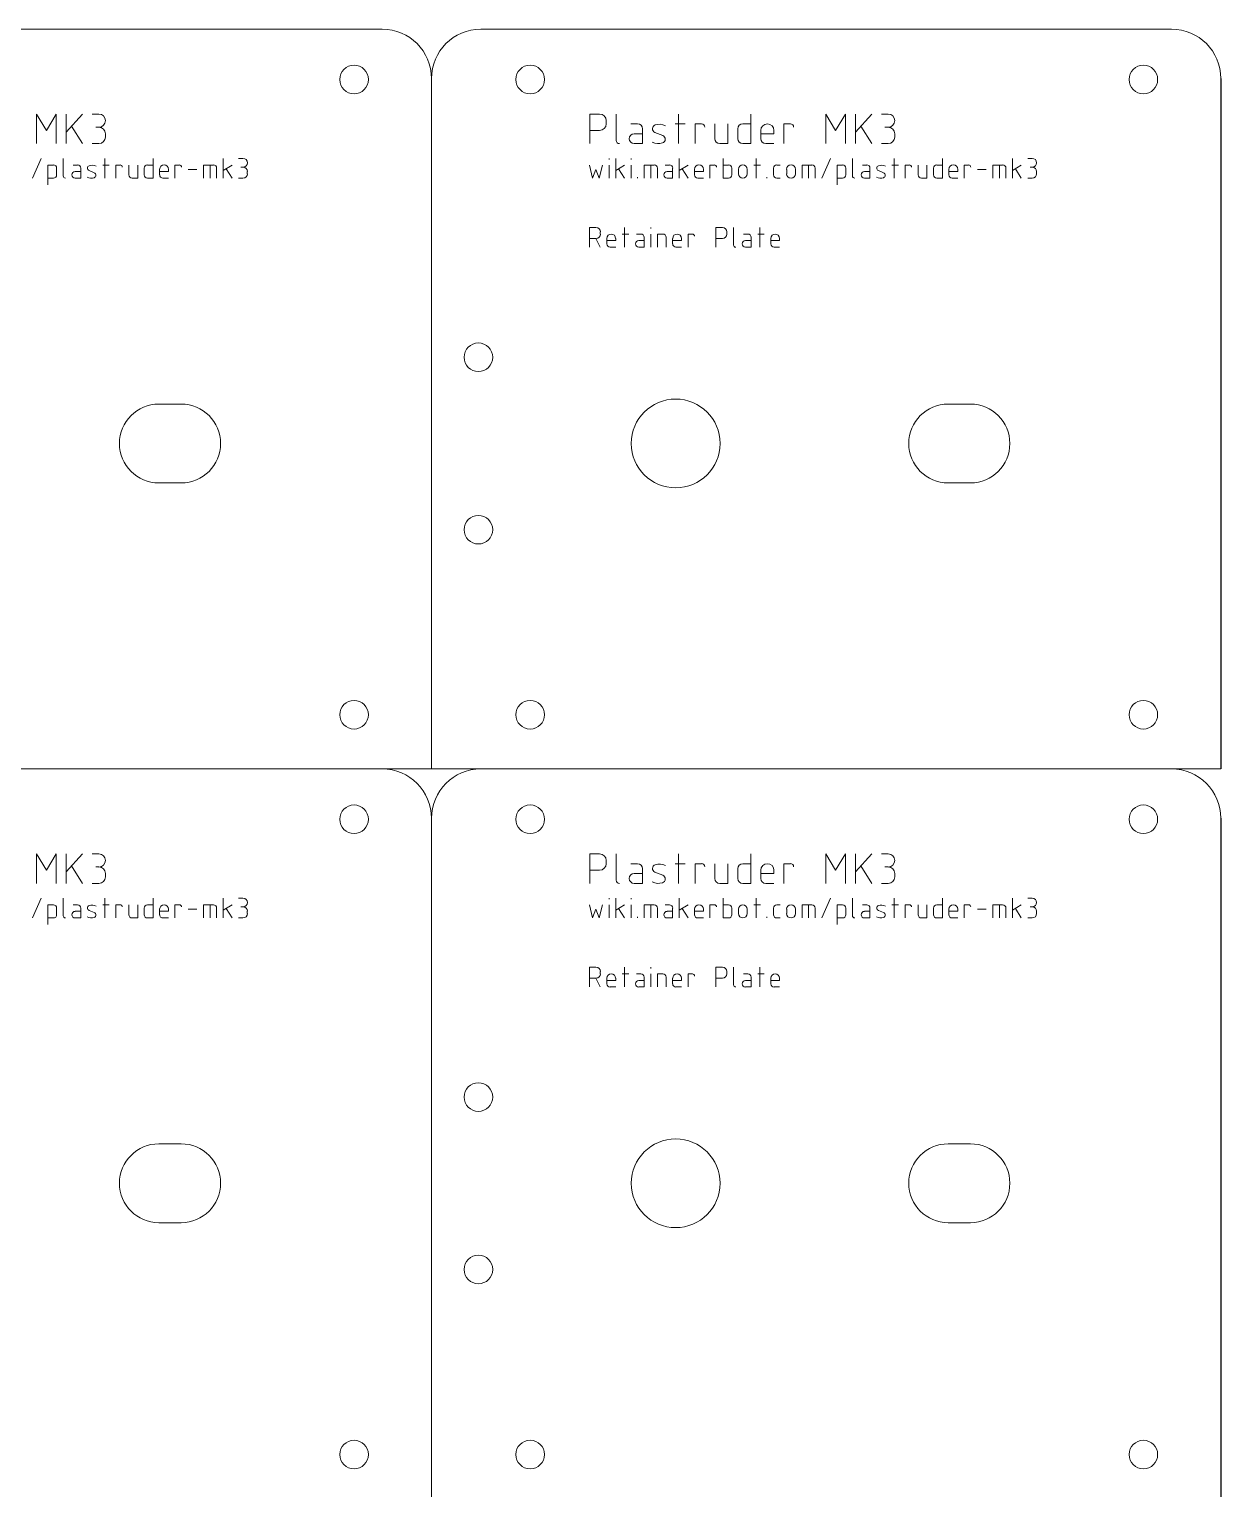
# Model space of a CAD drawing. Header units: millimetres. Extents: x 0 to 560, y 2 to 302.
# Drawn here: x 439.2 to 560, y 154.5 to 302.5 of the extents above; entities that cross this region are included whole.
import ezdxf

# ---------------------------------------------------------------- set-up
doc = ezdxf.new("R2010")
doc.units = ezdxf.units.MM
doc.layers.get('0').update_dxf_attribs({"linetype": 'CONTINUOUS', "lineweight": 25, "true_color": 0x000000})
doc.layers.add('Retainer Plate', color=7, linetype='CONTINUOUS', lineweight=0, true_color=0x000000)
doc.layers.add('Retainer Plate Text', color=4, linetype='CONTINUOUS', lineweight=0, true_color=0x00ffff)

msp = doc.modelspace()

# ---------------------------------------------------------------- linework, layer by layer
for p, q in [((560, 297.5), (560, 227.5)), ((560, 222.5), (560, 152.5))]:
    msp.add_line(p, q)
at = {"layer": 'Retainer Plate'}
for p, q in [((405, 302.5), (475, 302.5)), ((485, 302.5), (555, 302.5)), ((480, 227.5), (480, 297.5)), ((452.37, 264.5), (454.62, 264.5)), ((532.37, 264.5), (534.62, 264.5)), ((454.62, 256.5), (452.37, 256.5)), ((534.62, 256.5), (532.37, 256.5)), ((480, 227.5), (400, 227.5)), ((560, 227.5), (480, 227.5)), ((480, 152.5), (480, 222.5)), ((452.37, 189.5), (454.62, 189.5)), ((532.37, 189.5), (534.62, 189.5)), ((454.62, 181.5), (452.37, 181.5)), ((534.62, 181.5), (532.37, 181.5))]:
    msp.add_line(p, q, dxfattribs=at)
for centre, radius in [((472.15, 297.4), 1.45), ((490, 297.4), 1.45), ((552.15, 297.4), 1.45), ((484.75, 269.24), 1.45), ((504.75, 260.5), 4.5), ((484.75, 251.76), 1.45), ((472.15, 233), 1.45), ((490, 233), 1.45), ((552.15, 233), 1.45), ((472.15, 222.4), 1.45), ((490, 222.4), 1.45), ((552.15, 222.4), 1.45), ((484.75, 194.24), 1.45), ((504.75, 185.5), 4.5), ((484.75, 176.76), 1.45), ((472.15, 158), 1.45), ((490, 158), 1.45), ((552.15, 158), 1.45)]:
    msp.add_circle(centre, radius, dxfattribs=at)
for centre, radius, start, end in [((475, 297.5), 5, 0, 90), ((485, 297.5), 5, 90, 180), ((555, 297.5), 5, 0, 90), ((452.37, 260.5), 4, 90, 270), ((454.62, 260.5), 4, 270, 90), ((532.37, 260.5), 4, 90, 270), ((534.62, 260.5), 4, 270, 90), ((475, 222.5), 5, 0, 90), ((485, 222.5), 5, 90, 180), ((555, 222.5), 5, 0, 90), ((452.37, 185.5), 4, 90, 270), ((454.62, 185.5), 4, 270, 90), ((532.37, 185.5), 4, 90, 270), ((534.62, 185.5), 4, 270, 90)]:
    msp.add_arc(centre, radius, start, end, dxfattribs=at)
at = {"layer": 'Retainer Plate Text'}
for p, q in [((439.96, 290.9), (439.96, 293.9)), ((439.96, 293.9), (440.96, 292.23)), ((440.96, 292.23), (441.96, 293.9)), ((441.96, 293.9), (441.96, 290.9)), ((442.96, 293.9), (442.96, 290.9)), ((442.96, 292.07), (444.62, 293.9)), ((445.62, 293.9), (446.29, 293.9)), ((496.04, 290.9), (496.04, 293.9)), ((496.04, 293.9), (497.04, 293.9)), ((497.71, 293.23), (497.71, 292.9)), ((498.71, 293.9), (498.71, 291.23)), ((505.04, 293.9), (505.04, 290.9)), ((512.37, 293.9), (512.37, 290.9)), ((519.96, 290.9), (519.96, 293.9)), ((519.96, 293.9), (520.96, 292.23)), ((520.96, 292.23), (521.96, 293.9)), ((521.96, 293.9), (521.96, 290.9)), ((522.96, 293.9), (522.96, 290.9)), ((522.96, 292.07), (524.62, 293.9)), ((525.62, 293.9), (526.29, 293.9)), ((443.52, 292.68), (444.62, 290.9)), ((446.29, 292.57), (445.96, 292.57)), ((446.96, 291.9), (446.96, 291.57)), ((497.04, 292.23), (496.04, 292.23)), ((500.21, 292.9), (500.88, 292.9)), ((500.54, 291.9), (501.38, 291.9)), ((501.38, 292.4), (501.38, 290.9)), ((502.65, 292.04), (503.44, 291.72)), ((504.71, 292.9), (505.71, 292.9)), ((506.71, 290.9), (506.71, 292.9)), ((506.71, 292.9), (507.37, 292.9)), ((508.71, 292.9), (508.71, 291.4)), ((510.04, 290.9), (510.04, 292.9)), ((511.04, 291.4), (511.04, 292.4)), ((511.54, 292.9), (512.37, 292.9)), ((513.37, 292.23), (513.37, 291.4)), ((513.37, 291.9), (514.71, 291.9)), ((514.71, 291.9), (514.71, 292.23)), ((515.71, 290.9), (515.71, 292.9)), ((515.71, 292.9), (516.37, 292.9)), ((523.52, 292.68), (524.62, 290.9)), ((526.29, 292.57), (525.96, 292.57)), ((526.96, 291.9), (526.96, 291.57)), ((446.29, 290.9), (445.62, 290.9)), ((501.38, 290.9), (500.54, 290.9)), ((509.21, 290.9), (510.04, 290.9)), ((512.37, 290.9), (511.54, 290.9)), ((513.87, 290.9), (514.71, 290.9)), ((526.29, 290.9), (525.62, 290.9)), ((440.44, 289.4), (439.56, 287.4)), ((441.67, 288.73), (441.11, 288.73)), ((441.11, 288.73), (441.11, 286.73)), ((442.67, 289.4), (442.67, 287.62)), ((443.67, 288.73), (444.11, 288.73)), ((446.67, 288.73), (447.33, 288.73)), ((446.89, 289.4), (446.89, 287.4)), ((448, 287.4), (448, 288.73)), ((448, 288.73), (448.44, 288.73)), ((449.33, 288.73), (449.33, 287.73)), ((450.22, 287.4), (450.22, 288.73)), ((451.22, 288.73), (451.78, 288.73)), ((451.78, 289.4), (451.78, 287.4)), ((454, 287.4), (454, 288.73)), ((454, 288.73), (454.44, 288.73)), ((456.89, 287.4), (456.89, 288.73)), ((456.89, 288.73), (457.89, 288.73)), ((457.56, 288.73), (457.56, 287.4)), ((458.89, 289.4), (458.89, 287.4)), ((458.89, 288.18), (459.78, 288.73)), ((460.44, 289.4), (460.89, 289.4)), ((496, 288.73), (496.33, 287.4)), ((497, 287.4), (497.33, 288.73)), ((498, 289.29), (498, 289.4)), ((498, 287.4), (498, 288.73)), ((498.67, 289.4), (498.67, 287.4)), ((498.67, 288.18), (499.56, 288.73)), ((500.22, 289.29), (500.22, 289.4)), ((500.22, 287.4), (500.22, 288.73)), ((501.56, 287.4), (501.56, 288.73)), ((501.56, 288.73), (502.56, 288.73)), ((502.22, 288.73), (502.22, 287.4)), ((503.67, 288.73), (504.11, 288.73)), ((505.11, 289.4), (505.11, 287.4)), ((505.11, 288.18), (506, 288.73)), ((508.22, 287.4), (508.22, 288.73)), ((508.22, 288.73), (508.67, 288.73)), ((509.56, 289.4), (509.56, 287.4)), ((510.11, 288.73), (509.56, 288.73)), ((512.67, 288.73), (513.33, 288.73)), ((512.89, 289.4), (512.89, 287.4)), ((515.33, 288.73), (515, 288.73)), ((517.56, 287.4), (517.56, 288.73)), ((517.56, 288.73), (518.56, 288.73)), ((518.22, 288.73), (518.22, 287.4)), ((520.44, 289.4), (519.56, 287.4)), ((521.67, 288.73), (521.11, 288.73)), ((521.11, 288.73), (521.11, 286.73)), ((522.67, 289.4), (522.67, 287.62)), ((523.67, 288.73), (524.11, 288.73)), ((526.67, 288.73), (527.33, 288.73)), ((526.89, 289.4), (526.89, 287.4)), ((528, 287.4), (528, 288.73)), ((528, 288.73), (528.44, 288.73)), ((529.33, 288.73), (529.33, 287.73)), ((530.22, 287.4), (530.22, 288.73)), ((531.22, 288.73), (531.78, 288.73)), ((531.78, 289.4), (531.78, 287.4)), ((534, 287.4), (534, 288.73)), ((534, 288.73), (534.44, 288.73)), ((536.89, 287.4), (536.89, 288.73)), ((536.89, 288.73), (537.89, 288.73)), ((537.56, 288.73), (537.56, 287.4)), ((538.89, 289.4), (538.89, 287.4)), ((538.89, 288.18), (539.78, 288.73)), ((540.44, 289.4), (540.89, 289.4)), ((441.11, 287.4), (441.67, 287.4)), ((442, 287.73), (442, 288.4)), ((443.89, 288.07), (444.44, 288.07)), ((444.44, 287.4), (443.89, 287.4)), ((444.44, 288.4), (444.44, 287.4)), ((445.29, 288.16), (445.82, 287.95)), ((449.67, 287.4), (450.22, 287.4)), ((450.89, 287.73), (450.89, 288.4)), ((451.78, 287.4), (451.22, 287.4)), ((452.44, 288.29), (452.44, 287.73)), ((452.44, 288.07), (453.33, 288.07)), ((452.78, 287.4), (453.33, 287.4)), ((453.33, 288.07), (453.33, 288.29)), ((455.33, 288.29), (456.22, 288.29)), ((458.22, 288.4), (458.22, 287.4)), ((459.18, 288.36), (459.78, 287.4)), ((460.89, 287.4), (460.44, 287.4)), ((460.89, 288.51), (460.67, 288.51)), ((461.33, 288.07), (461.33, 287.84)), ((496.33, 287.4), (496.67, 288.29)), ((496.67, 288.29), (497, 287.4)), ((498.96, 288.36), (499.56, 287.4)), ((500.89, 287.4), (500.89, 287.51)), ((502.89, 288.4), (502.89, 287.4)), ((503.89, 288.07), (504.44, 288.07)), ((504.44, 287.4), (503.89, 287.4)), ((504.44, 288.4), (504.44, 287.4)), ((505.4, 288.36), (506, 287.4)), ((506.67, 288.29), (506.67, 287.73)), ((506.67, 288.07), (507.56, 288.07)), ((507, 287.4), (507.56, 287.4)), ((507.56, 288.07), (507.56, 288.29)), ((509.56, 287.4), (510.11, 287.4)), ((510.44, 287.73), (510.44, 288.4)), ((511.11, 288.29), (511.11, 287.84)), ((512, 287.84), (512, 288.29)), ((514, 287.4), (514, 287.51)), ((514.67, 288.4), (514.67, 287.73)), ((515, 287.4), (515.33, 287.4)), ((516, 288.29), (516, 287.84)), ((516.89, 287.84), (516.89, 288.29)), ((518.89, 288.4), (518.89, 287.4)), ((521.11, 287.4), (521.67, 287.4)), ((522, 287.73), (522, 288.4)), ((523.89, 288.07), (524.44, 288.07)), ((524.44, 287.4), (523.89, 287.4)), ((524.44, 288.4), (524.44, 287.4)), ((525.29, 288.16), (525.82, 287.95)), ((529.67, 287.4), (530.22, 287.4)), ((530.89, 287.73), (530.89, 288.4)), ((531.78, 287.4), (531.22, 287.4)), ((532.44, 288.29), (532.44, 287.73)), ((532.44, 288.07), (533.33, 288.07)), ((532.78, 287.4), (533.33, 287.4)), ((533.33, 288.07), (533.33, 288.29)), ((535.33, 288.29), (536.22, 288.29)), ((538.22, 288.4), (538.22, 287.4)), ((539.18, 288.36), (539.78, 287.4)), ((540.89, 287.4), (540.44, 287.4)), ((540.89, 288.51), (540.67, 288.51)), ((541.33, 288.07), (541.33, 287.84)), ((496, 280.4), (496, 282.4)), ((496, 282.4), (496.67, 282.4)), ((496.67, 281.29), (496, 281.29)), ((496.67, 281.29), (497.11, 280.4)), ((497.11, 281.96), (497.11, 281.73)), ((497.78, 281.29), (497.78, 280.73)), ((498.67, 281.07), (498.67, 281.29)), ((499.33, 281.73), (500, 281.73)), ((499.56, 282.4), (499.56, 280.4)), ((500.78, 281.73), (501.22, 281.73)), ((501.56, 281.4), (501.56, 280.4)), ((502.22, 282.29), (502.22, 282.4)), ((502.22, 280.4), (502.22, 281.73)), ((502.89, 280.4), (502.89, 281.73)), ((502.89, 281.73), (503.44, 281.73)), ((503.78, 281.4), (503.78, 280.4)), ((504.44, 281.29), (504.44, 280.73)), ((505.33, 281.07), (505.33, 281.29)), ((506, 280.4), (506, 281.73)), ((506, 281.73), (506.44, 281.73)), ((508.83, 280.4), (508.83, 282.4)), ((508.83, 282.4), (509.5, 282.4)), ((509.5, 281.29), (508.83, 281.29)), ((509.94, 281.96), (509.94, 281.73)), ((510.61, 282.4), (510.61, 280.62)), ((511.61, 281.73), (512.06, 281.73)), ((512.39, 281.4), (512.39, 280.4)), ((513.06, 281.73), (513.72, 281.73)), ((513.28, 282.4), (513.28, 280.4)), ((514.39, 281.29), (514.39, 280.73)), ((515.28, 281.07), (515.28, 281.29)), ((497.78, 281.07), (498.67, 281.07)), ((498.11, 280.4), (498.67, 280.4)), ((501, 281.07), (501.56, 281.07)), ((501.56, 280.4), (501, 280.4)), ((504.44, 281.07), (505.33, 281.07)), ((504.78, 280.4), (505.33, 280.4)), ((511.83, 281.07), (512.39, 281.07)), ((512.39, 280.4), (511.83, 280.4)), ((514.39, 281.07), (515.28, 281.07)), ((514.72, 280.4), (515.28, 280.4)), ((439.96, 215.9), (439.96, 218.9)), ((439.96, 218.9), (440.96, 217.23)), ((440.96, 217.23), (441.96, 218.9)), ((441.96, 218.9), (441.96, 215.9)), ((442.96, 218.9), (442.96, 215.9)), ((442.96, 217.07), (444.62, 218.9)), ((443.52, 217.68), (444.62, 215.9)), ((445.62, 218.9), (446.29, 218.9)), ((446.29, 217.57), (445.96, 217.57)), ((496.04, 215.9), (496.04, 218.9)), ((496.04, 218.9), (497.04, 218.9)), ((497.71, 218.23), (497.71, 217.9)), ((498.71, 218.9), (498.71, 216.23)), ((500.21, 217.9), (500.88, 217.9)), ((504.71, 217.9), (505.71, 217.9)), ((505.04, 218.9), (505.04, 215.9)), ((506.71, 215.9), (506.71, 217.9)), ((506.71, 217.9), (507.37, 217.9)), ((508.71, 217.9), (508.71, 216.4)), ((510.04, 215.9), (510.04, 217.9)), ((511.54, 217.9), (512.37, 217.9)), ((512.37, 218.9), (512.37, 215.9)), ((515.71, 215.9), (515.71, 217.9)), ((515.71, 217.9), (516.37, 217.9)), ((519.96, 215.9), (519.96, 218.9)), ((519.96, 218.9), (520.96, 217.23)), ((520.96, 217.23), (521.96, 218.9)), ((521.96, 218.9), (521.96, 215.9)), ((522.96, 218.9), (522.96, 215.9)), ((522.96, 217.07), (524.62, 218.9)), ((523.52, 217.68), (524.62, 215.9)), ((525.62, 218.9), (526.29, 218.9)), ((526.29, 217.57), (525.96, 217.57)), ((446.96, 216.9), (446.96, 216.57)), ((497.04, 217.23), (496.04, 217.23)), ((500.54, 216.9), (501.38, 216.9)), ((501.38, 217.4), (501.38, 215.9)), ((502.65, 217.04), (503.44, 216.72)), ((511.04, 216.4), (511.04, 217.4)), ((513.37, 217.23), (513.37, 216.4)), ((513.37, 216.9), (514.71, 216.9)), ((514.71, 216.9), (514.71, 217.23)), ((526.96, 216.9), (526.96, 216.57)), ((446.29, 215.9), (445.62, 215.9)), ((501.38, 215.9), (500.54, 215.9)), ((509.21, 215.9), (510.04, 215.9)), ((512.37, 215.9), (511.54, 215.9)), ((513.87, 215.9), (514.71, 215.9)), ((526.29, 215.9), (525.62, 215.9)), ((440.44, 214.4), (439.56, 212.4)), ((441.67, 213.73), (441.11, 213.73)), ((441.11, 213.73), (441.11, 211.73)), ((442, 212.73), (442, 213.4)), ((442.67, 214.4), (442.67, 212.62)), ((443.67, 213.73), (444.11, 213.73)), ((444.44, 213.4), (444.44, 212.4)), ((445.29, 213.16), (445.82, 212.95)), ((446.67, 213.73), (447.33, 213.73)), ((446.89, 214.4), (446.89, 212.4)), ((448, 212.4), (448, 213.73)), ((448, 213.73), (448.44, 213.73)), ((449.33, 213.73), (449.33, 212.73)), ((450.22, 212.4), (450.22, 213.73)), ((450.89, 212.73), (450.89, 213.4)), ((451.22, 213.73), (451.78, 213.73)), ((451.78, 214.4), (451.78, 212.4)), ((452.44, 213.29), (452.44, 212.73)), ((453.33, 213.07), (453.33, 213.29)), ((454, 212.4), (454, 213.73)), ((454, 213.73), (454.44, 213.73)), ((455.33, 213.29), (456.22, 213.29)), ((456.89, 212.4), (456.89, 213.73)), ((456.89, 213.73), (457.89, 213.73)), ((457.56, 213.73), (457.56, 212.4)), ((458.22, 213.4), (458.22, 212.4)), ((458.89, 214.4), (458.89, 212.4)), ((458.89, 213.18), (459.78, 213.73)), ((459.18, 213.36), (459.78, 212.4)), ((460.44, 214.4), (460.89, 214.4)), ((460.89, 213.51), (460.67, 213.51)), ((496, 213.73), (496.33, 212.4)), ((496.33, 212.4), (496.67, 213.29)), ((496.67, 213.29), (497, 212.4)), ((497, 212.4), (497.33, 213.73)), ((498, 214.29), (498, 214.4)), ((498, 212.4), (498, 213.73)), ((498.67, 214.4), (498.67, 212.4)), ((498.67, 213.18), (499.56, 213.73)), ((498.96, 213.36), (499.56, 212.4)), ((500.22, 214.29), (500.22, 214.4)), ((500.22, 212.4), (500.22, 213.73)), ((501.56, 212.4), (501.56, 213.73)), ((501.56, 213.73), (502.56, 213.73)), ((502.22, 213.73), (502.22, 212.4)), ((502.89, 213.4), (502.89, 212.4)), ((503.67, 213.73), (504.11, 213.73)), ((504.44, 213.4), (504.44, 212.4)), ((505.11, 214.4), (505.11, 212.4)), ((505.11, 213.18), (506, 213.73)), ((505.4, 213.36), (506, 212.4)), ((506.67, 213.29), (506.67, 212.73)), ((507.56, 213.07), (507.56, 213.29)), ((508.22, 212.4), (508.22, 213.73)), ((508.22, 213.73), (508.67, 213.73)), ((509.56, 214.4), (509.56, 212.4)), ((510.11, 213.73), (509.56, 213.73)), ((510.44, 212.73), (510.44, 213.4)), ((511.11, 213.29), (511.11, 212.84)), ((512, 212.84), (512, 213.29)), ((512.67, 213.73), (513.33, 213.73)), ((512.89, 214.4), (512.89, 212.4)), ((514.67, 213.4), (514.67, 212.73)), ((515.33, 213.73), (515, 213.73)), ((516, 213.29), (516, 212.84)), ((516.89, 212.84), (516.89, 213.29)), ((517.56, 212.4), (517.56, 213.73)), ((517.56, 213.73), (518.56, 213.73)), ((518.22, 213.73), (518.22, 212.4)), ((518.89, 213.4), (518.89, 212.4)), ((520.44, 214.4), (519.56, 212.4)), ((521.67, 213.73), (521.11, 213.73)), ((521.11, 213.73), (521.11, 211.73)), ((522, 212.73), (522, 213.4)), ((522.67, 214.4), (522.67, 212.62)), ((523.67, 213.73), (524.11, 213.73)), ((524.44, 213.4), (524.44, 212.4)), ((525.29, 213.16), (525.82, 212.95)), ((526.67, 213.73), (527.33, 213.73)), ((526.89, 214.4), (526.89, 212.4)), ((528, 212.4), (528, 213.73)), ((528, 213.73), (528.44, 213.73)), ((529.33, 213.73), (529.33, 212.73)), ((530.22, 212.4), (530.22, 213.73)), ((530.89, 212.73), (530.89, 213.4)), ((531.22, 213.73), (531.78, 213.73)), ((531.78, 214.4), (531.78, 212.4)), ((532.44, 213.29), (532.44, 212.73)), ((533.33, 213.07), (533.33, 213.29)), ((534, 212.4), (534, 213.73)), ((534, 213.73), (534.44, 213.73)), ((535.33, 213.29), (536.22, 213.29)), ((536.89, 212.4), (536.89, 213.73)), ((536.89, 213.73), (537.89, 213.73)), ((537.56, 213.73), (537.56, 212.4)), ((538.22, 213.4), (538.22, 212.4)), ((538.89, 214.4), (538.89, 212.4)), ((538.89, 213.18), (539.78, 213.73)), ((539.18, 213.36), (539.78, 212.4)), ((540.44, 214.4), (540.89, 214.4)), ((540.89, 213.51), (540.67, 213.51)), ((441.11, 212.4), (441.67, 212.4)), ((443.89, 213.07), (444.44, 213.07)), ((444.44, 212.4), (443.89, 212.4)), ((449.67, 212.4), (450.22, 212.4)), ((451.78, 212.4), (451.22, 212.4)), ((452.44, 213.07), (453.33, 213.07)), ((452.78, 212.4), (453.33, 212.4)), ((460.89, 212.4), (460.44, 212.4)), ((461.33, 213.07), (461.33, 212.84)), ((500.89, 212.4), (500.89, 212.51)), ((503.89, 213.07), (504.44, 213.07)), ((504.44, 212.4), (503.89, 212.4)), ((506.67, 213.07), (507.56, 213.07)), ((507, 212.4), (507.56, 212.4)), ((509.56, 212.4), (510.11, 212.4)), ((514, 212.4), (514, 212.51)), ((515, 212.4), (515.33, 212.4)), ((521.11, 212.4), (521.67, 212.4)), ((523.89, 213.07), (524.44, 213.07)), ((524.44, 212.4), (523.89, 212.4)), ((529.67, 212.4), (530.22, 212.4)), ((531.78, 212.4), (531.22, 212.4)), ((532.44, 213.07), (533.33, 213.07)), ((532.78, 212.4), (533.33, 212.4)), ((540.89, 212.4), (540.44, 212.4)), ((541.33, 213.07), (541.33, 212.84)), ((496, 205.4), (496, 207.4)), ((496, 207.4), (496.67, 207.4)), ((499.56, 207.4), (499.56, 205.4)), ((502.22, 207.29), (502.22, 207.4)), ((508.83, 205.4), (508.83, 207.4)), ((508.83, 207.4), (509.5, 207.4)), ((510.61, 207.4), (510.61, 205.62)), ((513.28, 207.4), (513.28, 205.4)), ((496.67, 206.29), (496, 206.29)), ((496.67, 206.29), (497.11, 205.4)), ((497.11, 206.96), (497.11, 206.73)), ((497.78, 206.29), (497.78, 205.73)), ((497.78, 206.07), (498.67, 206.07)), ((498.67, 206.07), (498.67, 206.29)), ((499.33, 206.73), (500, 206.73)), ((500.78, 206.73), (501.22, 206.73)), ((501, 206.07), (501.56, 206.07)), ((501.56, 206.4), (501.56, 205.4)), ((502.22, 205.4), (502.22, 206.73)), ((502.89, 205.4), (502.89, 206.73)), ((502.89, 206.73), (503.44, 206.73)), ((503.78, 206.4), (503.78, 205.4)), ((504.44, 206.29), (504.44, 205.73)), ((504.44, 206.07), (505.33, 206.07)), ((505.33, 206.07), (505.33, 206.29)), ((506, 205.4), (506, 206.73)), ((506, 206.73), (506.44, 206.73)), ((509.5, 206.29), (508.83, 206.29)), ((509.94, 206.96), (509.94, 206.73)), ((511.61, 206.73), (512.06, 206.73)), ((511.83, 206.07), (512.39, 206.07)), ((512.39, 206.4), (512.39, 205.4)), ((513.06, 206.73), (513.72, 206.73)), ((514.39, 206.29), (514.39, 205.73)), ((514.39, 206.07), (515.28, 206.07)), ((515.28, 206.07), (515.28, 206.29)), ((498.11, 205.4), (498.67, 205.4)), ((501.56, 205.4), (501, 205.4)), ((504.78, 205.4), (505.33, 205.4)), ((512.39, 205.4), (511.83, 205.4)), ((514.72, 205.4), (515.28, 205.4))]:
    msp.add_line(p, q, dxfattribs=at)
for centre, radius, start, end in [((446.29, 293.23), 0.667, 270, 90), ((497.04, 293.23), 0.667, 0, 90), ((526.29, 293.23), 0.667, 270, 90), ((446.29, 291.9), 0.667, 0, 90), ((446.29, 291.57), 0.667, 270, 0), ((497.04, 292.9), 0.667, 270, 0), ((500.54, 291.4), 0.5, 90, 270), ((500.88, 292.4), 0.5, 0, 90), ((502.8, 292.41), 0.4, 108.3, 247.8), ((503.1, 291.51), 1.35, 63.1, 108.3), ((503.29, 291.35), 0.4, 288.3, 67.79), ((507.37, 292.57), 0.333, 0, 90), ((511.54, 292.4), 0.5, 90, 180), ((514.04, 292.23), 0.667, 0, 180), ((516.37, 292.57), 0.333, 0, 90), ((526.29, 291.9), 0.667, 0, 90), ((526.29, 291.57), 0.667, 270, 0), ((499.04, 291.23), 0.333, 180, 270), ((502.99, 292.25), 1.35, 243.1, 288.3), ((509.21, 291.4), 0.5, 180, 270), ((511.54, 291.4), 0.5, 180, 270), ((513.87, 291.4), 0.5, 180, 270), ((441.67, 288.4), 0.333, 0, 90), ((444.11, 288.4), 0.333, 0, 90), ((445.39, 288.41), 0.267, 108.3, 247.8), ((445.59, 287.8), 0.902, 63.1, 108.3), ((448.44, 288.51), 0.222, 0, 90), ((451.22, 288.4), 0.333, 90, 180), ((452.89, 288.29), 0.444, 0, 180), ((454.44, 288.51), 0.222, 0, 90), ((457.89, 288.4), 0.333, 0, 90), ((460.89, 288.96), 0.444, 270, 90), ((502.56, 288.4), 0.333, 0, 90), ((504.11, 288.4), 0.333, 0, 90), ((507.11, 288.29), 0.444, 0, 180), ((508.67, 288.51), 0.222, 0, 90), ((510.11, 288.4), 0.333, 0, 90), ((511.56, 288.29), 0.444, 0, 180), ((515, 288.4), 0.333, 90, 180), ((516.44, 288.29), 0.444, 0, 180), ((518.56, 288.4), 0.333, 0, 90), ((521.67, 288.4), 0.333, 0, 90), ((524.11, 288.4), 0.333, 0, 90), ((525.39, 288.41), 0.267, 108.3, 247.8), ((525.59, 287.8), 0.902, 63.1, 108.3), ((528.44, 288.51), 0.222, 0, 90), ((531.22, 288.4), 0.333, 90, 180), ((532.89, 288.29), 0.444, 0, 180), ((534.44, 288.51), 0.222, 0, 90), ((537.89, 288.4), 0.333, 0, 90), ((540.89, 288.96), 0.444, 270, 90), ((441.67, 287.73), 0.333, 270, 0), ((442.89, 287.62), 0.222, 180, 270), ((443.89, 287.73), 0.333, 90, 270), ((445.52, 288.3), 0.902, 243.1, 288.3), ((445.72, 287.7), 0.267, 288.3, 67.79), ((449.67, 287.73), 0.333, 180, 270), ((451.22, 287.73), 0.333, 180, 270), ((452.78, 287.73), 0.333, 180, 270), ((460.89, 288.07), 0.444, 0, 90), ((460.89, 287.84), 0.444, 270, 0), ((503.89, 287.73), 0.333, 90, 270), ((507, 287.73), 0.333, 180, 270), ((510.11, 287.73), 0.333, 270, 0), ((511.56, 287.84), 0.444, 180, 0), ((515, 287.73), 0.333, 180, 270), ((516.44, 287.84), 0.444, 180, 0), ((521.67, 287.73), 0.333, 270, 0), ((522.89, 287.62), 0.222, 180, 270), ((523.89, 287.73), 0.333, 90, 270), ((525.52, 288.3), 0.902, 243.1, 288.3), ((525.72, 287.7), 0.267, 288.3, 67.79), ((529.67, 287.73), 0.333, 180, 270), ((531.22, 287.73), 0.333, 180, 270), ((532.78, 287.73), 0.333, 180, 270), ((540.89, 288.07), 0.444, 0, 90), ((540.89, 287.84), 0.444, 270, 0), ((496.67, 281.96), 0.444, 0, 90), ((496.67, 281.73), 0.444, 270, 0), ((498.22, 281.29), 0.444, 0, 180), ((501.22, 281.4), 0.333, 0, 90), ((503.44, 281.4), 0.333, 0, 90), ((504.89, 281.29), 0.444, 0, 180), ((506.44, 281.51), 0.222, 0, 90), ((509.5, 281.96), 0.444, 0, 90), ((509.5, 281.73), 0.444, 270, 0), ((512.06, 281.4), 0.333, 0, 90), ((514.83, 281.29), 0.444, 0, 180), ((498.11, 280.73), 0.333, 180, 270), ((501, 280.73), 0.333, 90, 270), ((504.78, 280.73), 0.333, 180, 270), ((510.83, 280.62), 0.222, 180, 270), ((511.83, 280.73), 0.333, 90, 270), ((514.72, 280.73), 0.333, 180, 270), ((446.29, 218.23), 0.667, 270, 90), ((446.29, 216.9), 0.667, 0, 90), ((497.04, 218.23), 0.667, 0, 90), ((497.04, 217.9), 0.667, 270, 0), ((500.88, 217.4), 0.5, 0, 90), ((502.8, 217.41), 0.4, 108.3, 247.8), ((503.1, 216.51), 1.35, 63.1, 108.3), ((507.37, 217.57), 0.333, 0, 90), ((511.54, 217.4), 0.5, 90, 180), ((514.04, 217.23), 0.667, 0, 180), ((516.37, 217.57), 0.333, 0, 90), ((526.29, 218.23), 0.667, 270, 90), ((526.29, 216.9), 0.667, 0, 90), ((446.29, 216.57), 0.667, 270, 0), ((499.04, 216.23), 0.333, 180, 270), ((500.54, 216.4), 0.5, 90, 270), ((502.99, 217.25), 1.35, 243.1, 288.3), ((503.29, 216.35), 0.4, 288.3, 67.79), ((509.21, 216.4), 0.5, 180, 270), ((511.54, 216.4), 0.5, 180, 270), ((513.87, 216.4), 0.5, 180, 270), ((526.29, 216.57), 0.667, 270, 0), ((441.67, 213.4), 0.333, 0, 90), ((444.11, 213.4), 0.333, 0, 90), ((445.39, 213.41), 0.267, 108.3, 247.8), ((445.59, 212.8), 0.902, 63.1, 108.3), ((448.44, 213.51), 0.222, 0, 90), ((451.22, 213.4), 0.333, 90, 180), ((452.89, 213.29), 0.444, 0, 180), ((454.44, 213.51), 0.222, 0, 90), ((457.89, 213.4), 0.333, 0, 90), ((460.89, 213.96), 0.444, 270, 90), ((460.89, 213.07), 0.444, 0, 90), ((502.56, 213.4), 0.333, 0, 90), ((504.11, 213.4), 0.333, 0, 90), ((507.11, 213.29), 0.444, 0, 180), ((508.67, 213.51), 0.222, 0, 90), ((510.11, 213.4), 0.333, 0, 90), ((511.56, 213.29), 0.444, 0, 180), ((515, 213.4), 0.333, 90, 180), ((516.44, 213.29), 0.444, 0, 180), ((518.56, 213.4), 0.333, 0, 90), ((521.67, 213.4), 0.333, 0, 90), ((524.11, 213.4), 0.333, 0, 90), ((525.39, 213.41), 0.267, 108.3, 247.8), ((525.59, 212.8), 0.902, 63.1, 108.3), ((528.44, 213.51), 0.222, 0, 90), ((531.22, 213.4), 0.333, 90, 180), ((532.89, 213.29), 0.444, 0, 180), ((534.44, 213.51), 0.222, 0, 90), ((537.89, 213.4), 0.333, 0, 90), ((540.89, 213.96), 0.444, 270, 90), ((540.89, 213.07), 0.444, 0, 90), ((441.67, 212.73), 0.333, 270, 0), ((442.89, 212.62), 0.222, 180, 270), ((443.89, 212.73), 0.333, 90, 270), ((445.52, 213.3), 0.902, 243.1, 288.3), ((445.72, 212.7), 0.267, 288.3, 67.79), ((449.67, 212.73), 0.333, 180, 270), ((451.22, 212.73), 0.333, 180, 270), ((452.78, 212.73), 0.333, 180, 270), ((460.89, 212.84), 0.444, 270, 0), ((503.89, 212.73), 0.333, 90, 270), ((507, 212.73), 0.333, 180, 270), ((510.11, 212.73), 0.333, 270, 0), ((511.56, 212.84), 0.444, 180, 0), ((515, 212.73), 0.333, 180, 270), ((516.44, 212.84), 0.444, 180, 0), ((521.67, 212.73), 0.333, 270, 0), ((522.89, 212.62), 0.222, 180, 270), ((523.89, 212.73), 0.333, 90, 270), ((525.52, 213.3), 0.902, 243.1, 288.3), ((525.72, 212.7), 0.267, 288.3, 67.79), ((529.67, 212.73), 0.333, 180, 270), ((531.22, 212.73), 0.333, 180, 270), ((532.78, 212.73), 0.333, 180, 270), ((540.89, 212.84), 0.444, 270, 0), ((496.67, 206.96), 0.444, 0, 90), ((509.5, 206.96), 0.444, 0, 90), ((496.67, 206.73), 0.444, 270, 0), ((498.22, 206.29), 0.444, 0, 180), ((498.11, 205.73), 0.333, 180, 270), ((501, 205.73), 0.333, 90, 270), ((501.22, 206.4), 0.333, 0, 90), ((503.44, 206.4), 0.333, 0, 90), ((504.89, 206.29), 0.444, 0, 180), ((504.78, 205.73), 0.333, 180, 270), ((506.44, 206.51), 0.222, 0, 90), ((509.5, 206.73), 0.444, 270, 0), ((511.83, 205.73), 0.333, 90, 270), ((512.06, 206.4), 0.333, 0, 90), ((514.83, 206.29), 0.444, 0, 180), ((514.72, 205.73), 0.333, 180, 270), ((510.83, 205.62), 0.222, 180, 270)]:
    msp.add_arc(centre, radius, start, end, dxfattribs=at)

doc.saveas('drawing.dxf')
